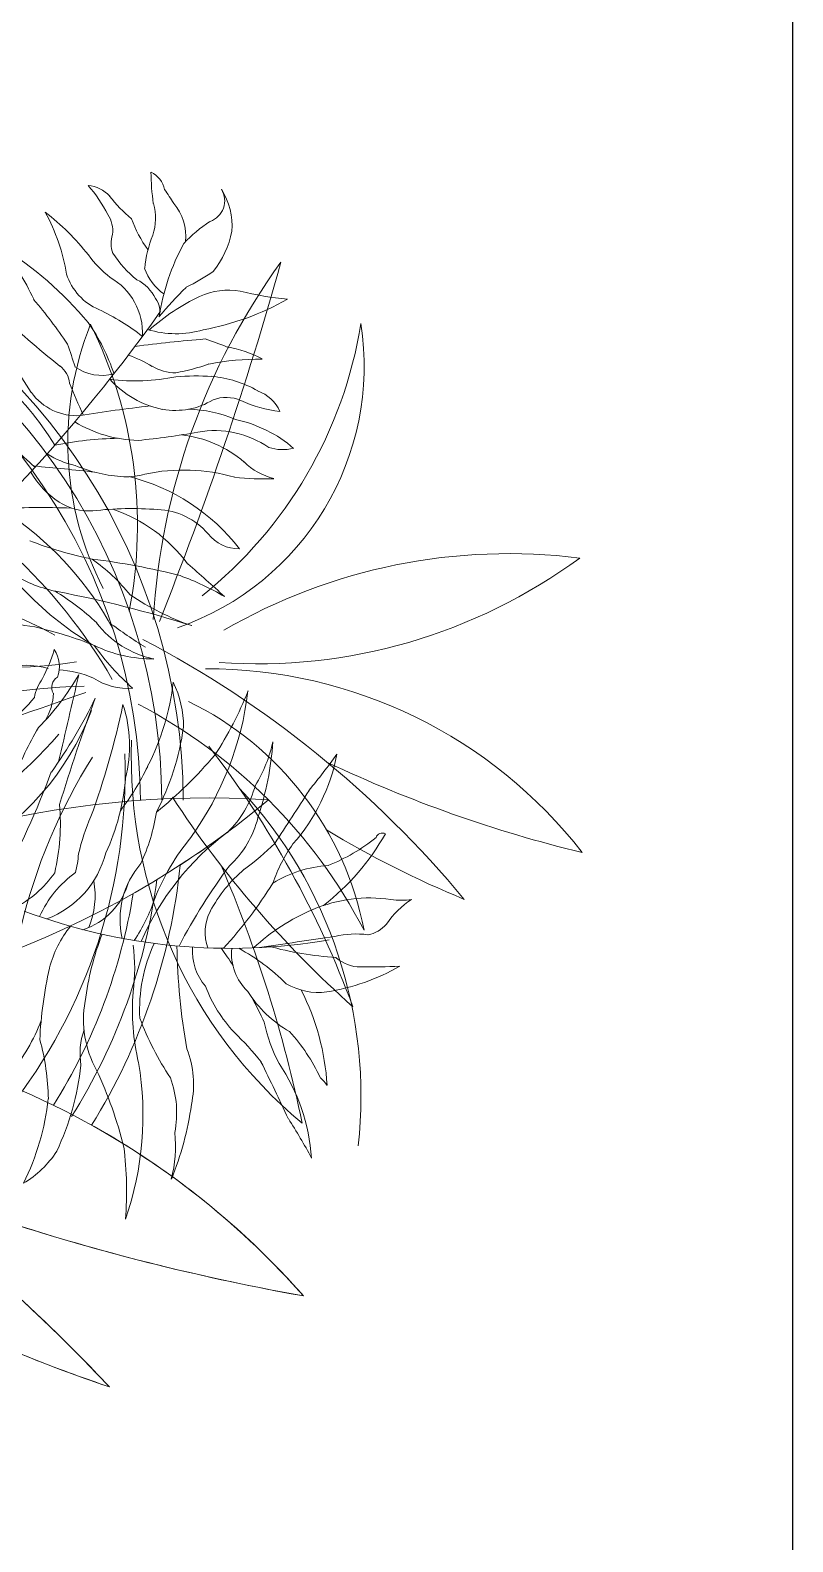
# Model space of a CAD drawing. Header units: inches. Extents: x 484217 to 497210, y -26946 to -21493.
# Drawn here: x 494039.05 to 494053.87, y -23956.63 to -23927.25 of the extents above; entities that cross this region are included whole.
import ezdxf

# ---------------------------------------------------------------- set-up
doc = ezdxf.new("R2010")
doc.units = ezdxf.units.IN
doc.header["$LTSCALE"] = 20
doc.header["$MEASUREMENT"] = 0
for name, color, linetype, lineweight in [('a-wallhatch', 252, 'Continuous', 9), ('BLHATCH', 8, 'Continuous', 5), ('DIM', 6, 'Continuous', 13), ('p', 76, 'Continuous', 5), ('PLANTS', 84, 'Continuous', 13)]:
    doc.layers.add(name, color=color, linetype=linetype, lineweight=lineweight)
doc.layers.add('I-WALL-IN', color=3, linetype='Continuous')

# ---------------------------------------------------------------- blocks, each defined once
blk = doc.blocks.new('A$C443E2A03')
at = {"layer": 'a-wallhatch', "color": 3}
for centre, radius, start, end in [((-213.32, 136.53), 236.56, 339.12223, 28.38411), ((191.76, 109.84), 248.91, 151.96176, 204.27195), ((-712.78, 100.26), 696.45, 358.81832, 10.47152), ((514.34, -62.58), 551.2, 153.83352, 168.92891), ((-499.18, 164.04), 519.07, 344.55438, 1.81574), ((116.08, 249.1), 297, 196.93207, 234.25292), ((-308.53, -85.14), 284.8, 20.11754, 60.44515), ((-78.37, 218.35), 248.91, 291.9575, 344.26769), ((568.19, -414.3), 696.45, 125.75793, 137.41113), ((-237.76, 172), 279.13, 319.68362, 354.56301), ((-430.59, 317), 551.2, 319.76488, 342.39593), ((-125.42, 112.87), 168.73, 318.01556, 11.17181), ((458.06, -220.48), 519.07, 134.41371, 143.33951), ((-154.51, -113.68), 144.89, 43.1229, 122.92455), ((148.01, -268.53), 284.8, 75.7843, 116.11191), ((-174.04, -212.41), 228.17, 62.66846, 105.04358), ((72.62, 266.56), 297, 261.97653, 299.29738), ((28.76, -1883.92), 1860.89, 92.36037, 98.47604), ((-172.91, 302.53), 353.43, 258.14296, 290.7676), ((-309.12, 12.2), 279.13, 317.30933, 352.18873), ((215.78, -198.65), 279.13, 144.04073, 148.72518), ((17.05, -182.59), 144.89, 13.3049, 93.10655), ((7.45, -271.83), 236.81, 103.15124, 140.43729), ((99.27, -148.22), 168.73, 142.37267, 173.46807), ((318.26, 105.23), 353.43, 205.46185, 238.08649), ((-1339.89, -1334.14), 1860.89, 37.75342, 43.86908), ((-190.1, -31.98), 168.73, 300.70053, 353.85678), ((-37.14, -267.4), 228.17, 31.18587, 73.56099), ((-181.76, 45.24), 166.37, 272.28814, 321.45835), ((-209.31, -184.76), 236.81, 355.79216, 33.07821), ((146.67, -86.69), 166.37, 174.7711, 223.94131)]:
    blk.add_arc(centre, radius, start, end, dxfattribs=at)
blk = doc.blocks.new('A$C401931C0')
at = {"layer": 'BLHATCH', "color": 76, "lineweight": 0}
blk.add_arc((447.63, 204.44), 480.85, 158.33763, 163.02636, dxfattribs=at)
at = {"layer": 'p', "lineweight": 5}
for centre, radius, start, end in [((447.63, 204.44), 480.85, 156.18404, 196.51165), ((-464.36, 229.6), 501.44, 342.37627, 19.69712), ((-426.61, -35.32), 420.24, 11.16369, 64.66743), ((808.61, 862.86), 1175.83, 206.15767, 217.81087), ((454.94, 734.11), 876.36, 214.81345, 223.73925), ((-690.01, -593.88), 930.62, 43.44274, 62.79567)]:
    blk.add_arc(centre, radius, start, end, dxfattribs=at)
at = {"layer": 'p', "color": 7, "lineweight": 5}
for radius, start, end in [(319.05, 40.93462, 105.70734), (307.81, 39.85225, 105.70734), (319.05, 111.82462, 137.87289), (319.05, 111.82462, 137.87289), (296.57, 38.40135, 105.70734), (307.81, 113.47454, 138.19588), (296.57, 115.18351, 138.19588)]:
    blk.add_arc((106.35, 48.64), radius, start, end, dxfattribs=at)
at = {"layer": 'p', "color": 76, "lineweight": 5}
for centre, radius, start, end in [((808.61, 862.86), 1175.83, 206.15767, 213.74732), ((-426.61, -35.32), 420.24, 45.15808, 64.66743), ((454.94, 734.11), 876.36, 214.81345, 221.95658), ((-690.01, -593.88), 930.62, 56.89747, 62.79567)]:
    blk.add_arc(centre, radius, start, end, dxfattribs=at)
blk = doc.blocks.new('A$C2680647F')
at = {"layer": 'p', "extrusion": (0, 0, -1), "xscale": 0.8999999999975211, "yscale": 0.8999999999975211, "zscale": -0.9, "rotation": 276.0774682613726}
blk.add_blockref('A$C401931C0', (-29.01, 95.89), dxfattribs=at)
at = {"layer": 'p', "extrusion": (0, 0, -1), "xscale": 0.9000000000014552, "yscale": 0.9000000000014552, "zscale": -0.9}
blk.add_blockref('A$C443E2A03', (310.99, 69.8), dxfattribs=at)
blk = doc.blocks.new('A$C1E297C89')
at = {"layer": 'p', "xscale": 0.1990655999786339, "yscale": 0.1990655999786339, "zscale": 0.1990655999786339, "rotation": 211.2487347795398}
blk.add_blockref('A$C2680647F', (54.93, 92.8), dxfattribs=at)
blk = doc.blocks.new('A$C137A2C16')
at = {"layer": 'PLANTS'}
for centre, radius, start, end in [((63.15, 102.87), 15.53, 137.0502, 158.0098), ((124.47, 93.81), 75.3, 164.8767, 167.0521), ((52.31, 117.71), 6.31, 290.8553, 314.3855), ((61.7, 111.25), 5.35, 158.6303, 174.8899), ((55.6, 109.76), 2.3, 116.9339, 156.4233), ((46.03, 112.5), 10.37, 323.6111, 355.6842), ((53.71, 110.07), 2.7, 166.8666, 208.6631), ((46.95, 111.28), 6.57, 333.436, 354.7368), ((32.64, 96.98), 13.96, 42.8797, 73.1794), ((6.95, 76.58), 44.99, 44.3831, 48.6321), ((37.12, 93.33), 17.64, 50.0213, 73.5749), ((39.55, 107.97), 3.43, 29.2934, 41.7795), ((33.88, 98.71), 13.95, 34.9224, 51.6036), ((65.96, 93.33), 17.64, 106.4251, 129.0596), ((69.2, 98.71), 13.95, 128.3964, 145.0776), ((60.47, 110.15), 0.511, 277.6177, 11.3094), ((53.11, 107.05), 4.66, 159.3737, 197.3533), ((-813.3, 445.96), 929.6, 338.36097, 338.70377), ((74.92, 104.78), 23.9, 170.3807, 182.3795), ((-76.11, -39.32), 187.05, 50.5707, 51.9815), ((91.88, 91.42), 42.74, 157.1658, 187.5184), ((50.3, 114.99), 11.3, 228.8583, 245.2195), ((53.82, 109.3), 8.9, 196.9901, 224.533), ((42.62, 114.75), 14.45, 303.8275, 324.4636), ((49.25, 109.3), 8.9, 315.467, 343.0099), ((24.58, 90.93), 23.04, 30.922, 38.1693), ((35.38, 97.46), 15.61, 15.8262, 31.695), ((65.31, 91.54), 13.96, 87.8964, 118.1961), ((83, 63.9), 44.99, 112.4437, 116.6927), ((25.69, 78.99), 32.52, 48.8216, 52.3259), ((54.44, 114.3), 11.3, 275.8563, 292.2174), ((123.98, -72.66), 187.05, 109.0943, 110.5051), ((53.02, 108.66), 10.49, 214.2046, 235.9382), ((50.8, 105.04), 3.87, 210.8984, 262.2437), ((66.05, 72.26), 32.52, 108.7499, 119.2781), ((25.69, 78.99), 32.52, 41.341, 43.9898), ((70.97, 83.2), 23.04, 122.9064, 130.1538), ((36.46, 78.26), 22.75, 84.8617, 99.1059), ((33.09, 90.98), 9.74, 71.1429, 91.364), ((38.37, 93.76), 7.16, 55.8127, 89.0085), ((49.82, 109.19), 10.49, 285.1376, 306.8712), ((60.13, 93.76), 7.16, 90.9915, 124.1873), ((62.05, 78.26), 22.75, 80.8941, 95.1383), ((65.42, 90.98), 9.74, 88.636, 108.8571), ((35.99, 92.81), 7.39, 56.6398, 88.0584), ((60.53, 141.67), 45.74, 246.6374, 256.0993), ((50.27, 102.22), 3.85, 215.7768, 261.7698), ((37.98, 141.67), 45.74, 284.6732, 293.3626), ((51.71, 102.21), 3.25, 236.4646, 285.2558), ((62.52, 92.81), 7.39, 91.9416, 123.3602), ((31.73, 75.21), 23.04, 67.3277, 96.1665), ((55.69, 113.71), 21.48, 223.2692, 236.3503), ((45.71, 114.12), 19.79, 280.3287, 310.0807), ((66.38, 75.21), 23.04, 83.8335, 112.6723), ((25.01, 70.71), 27.74, 70.2769, 81.1928), ((73.1, 70.71), 27.74, 98.8072, 109.7231), ((89.87, 95.85), 3.36, 153.4386, 184.7937), ((79.79, 93.45), 8.08, 12.1986, 28.9075), ((19.77, 68.39), 31.95, 52.1097, 62.8178), ((48.16, 111.8), 17.09, 243.7545, 261.1928), ((49.94, 111.8), 17.09, 278.8072, 296.2455), ((78.34, 68.39), 31.95, 117.1822, 127.8903), ((104.36, 91.1), 20.69, 164.9839, 172.9376), ((89.05, 96.49), 4.66, 180.3858, 211.5002), ((46.99, 106.89), 11.52, 253.8862, 281.8291), ((81.57, 94.47), 2.83, 165.9659, 219.0879), ((67.56, 85.9), 14.58, 0.8605, 39.4266), ((80.05, 93.01), 6.95, 336.9004, 21.6117), ((79.29, 92.98), 8.67, 358.4928, 14.5448), ((98.65, 94.73), 9.45, 173.6608, 191.6644), ((87.55, 93.52), 2.83, 6.7088, 52.7732), ((44.45, 82.58), 12.38, 69.0217, 84.9186), ((53.66, 82.58), 12.38, 95.0814, 110.9783), ((63.5, 74.73), 19.47, 84.9362, 104.2121), ((63.48, 86.69), 7.64, 51.3389, 76.846), ((-21.73, 40.18), 111.29, 27.5936, 29.4451), ((57.46, 89.23), 18.6, 6.6414, 17.6978), ((77.65, 90.16), 8.38, 353.1575, 27.7091), ((82.14, 91.45), 8.57, 352.6488, 16.319), ((112.32, 80.84), 20.23, 137.6599, 156.3007), ((122.19, 91.25), 25.03, 172.6151, 180.653), ((44.46, 99.15), 7.51, 227.5783, 267.1656), ((53.49, 87.72), 5.06, 92.3064, 149.065), ((51.91, 98.77), 6.15, 243.6565, 298.1797), ((57.75, 78.76), 14.88, 86.2684, 101.3601), ((66.23, 74.87), 17.9, 83.5239, 104.2074), ((92.48, 95.22), 20.03, 186.2704, 200.6559), ((-14.28, 86.21), 87.12, 357.846, 4.4919), ((70.28, 92.97), 13.58, 334.8752, 2.862), ((79.28, 91.12), 8.83, 347.5721, 10.6909), ((86.78, 92.32), 2.66, 325.8422, 10.7826), ((73.42, 98.01), 19.76, 335.8911, 347.2444), ((84.03, 91.4), 8.96, 357.2077, 14.5024), ((35.61, 84.95), 7.64, 110.3065, 135.8136), ((37.08, 73.08), 19.47, 82.9404, 102.2164), ((41.49, 97.44), 5.42, 248.1857, 275.7791), ((46.2, 113.21), 21.66, 264.4005, 277.8018), ((66.04, 73.71), 18.99, 102.7987, 114.3094), ((68.28, 84.37), 11.33, 5.6723, 40.4977), ((75.34, 89.69), 5.02, 348.6331, 36.6298), ((34.35, 72.87), 17.9, 82.9451, 103.6286), ((32.18, 73.33), 17.86, 61.8326, 75.8415), ((55.12, 83.7), 6.97, 91.0629, 146.3405), ((50.38, 84.7), 6.08, 66.5864, 99.3216), ((58.27, 75.12), 15.9, 81.4916, 101.9204), ((60.89, 81.42), 9.42, 58.4755, 91.6604), ((78.98, 88.61), 9.67, 166.3737, 192.9675), ((76.71, 90.76), 7.14, 179.0079, 219.4234), ((25.32, 90.24), 50.63, 353.8916, 1.2871), ((92.79, 87.11), 5.32, 135.6206, 176.8871), ((58, 85.9), 35.34, 5.4395, 8.2439), ((92.06, 91.24), 5.1, 322.8277, 356.9877), ((64.62, 29.5), 59.96, 88.8542, 96.9875), ((71.63, 88.5), 4.69, 162.982, 199.682), ((83.1, 98.47), 18.12, 208.3465, 221.629), ((130.08, 71.19), 47.63, 156.3739, 161.6851), ((71.78, 93.59), 19.13, 342.4102, 350.2514), ((103.63, 82.06), 14.49, 147.0989, 156.9497), ((44.36, 73.13), 15.9, 98.5679, 114.7683), ((46.02, 118.3), 29.73, 259.5083, 269.7128), ((45.67, 96.63), 8.06, 271.4688, 295.8771), ((47.88, 94.77), 7.89, 280.8846, 311.286), ((53.27, 80.8), 8.04, 81.4688, 91.3782), ((54.39, 105.46), 16.71, 270.2642, 280.1251), ((57.7, 91.98), 22.8, 339.7879, 351.7419), ((5.61, 116.93), 91.84, 339.2503, 342.4593), ((100.04, 85.49), 7.15, 150.868, 183.9166), ((108.42, 77.4), 15.3, 132.3502, 140.9106), ((101.12, 82.37), 7.02, 88.6738, 115.3619), ((100.56, 84.51), 4.93, 44.1783, 81.5717), ((102.97, 86.82), 1.59, 45.0257, 147.6567), ((55.62, 80), 7.91, 111.3762, 140.5445), ((52.73, 71.34), 16.03, 72.0539, 90), ((47.94, 231.14), 144.88, 273.8508, 277.0879), ((74.31, 50.41), 37.93, 102.9386, 112.4317), ((63.1, 79.74), 13.56, 22.1632, 38.3418), ((87.51, 84.63), 5.58, 152.4573, 168.3983), ((94.56, 87.19), 7.09, 178.34, 214.8193), ((103.16, 81.71), 14.49, 155.1181, 174.3411), ((93.32, 86.96), 3.12, 165.5814, 198.8231), ((83.39, 98.46), 16.38, 305.4615, 321.0134), ((93.94, 95.72), 11.13, 300.7395, 313.6387), ((60.04, 85.61), 7.3, 349.6967, 10.3033), ((43.16, 82.16), 26.73, 359.4537, 9.2096), ((54.84, 76.77), 18.9, 18.3682, 30.0371), ((94.07, 84.27), 9.4, 168.4096, 198.0059), ((-4.68, 118.86), 97.72, 337.6172, 340.6297), ((78.26, 116.29), 34.48, 297.1534, 302.0101), ((95.19, 102.51), 16.94, 265.9617, 285.1845), ((99.3, 82.53), 3.76, 36.8895, 82.4726), ((66.63, 30.11), 55.76, 96.9922, 106.2761), ((121.64, -325457.77), 325543.59, 90.0095798, 90.0107238), ((72.58, 68.01), 18.59, 106.7834, 121.7675), ((139.51, -24.67), 119.16, 112.2314, 129.9934), ((92.24, 83.93), 10.36, 169.8769, 190.1231), ((83.8, 83.59), 6.97, 3.8985, 19.796), ((94.1, 84.17), 1.45, 38.1528, 93.9155), ((93.34, 82.73), 3.01, 13.132, 50.8706), ((99.33, 87.08), 3.92, 202.6204, 237.1923), ((64.69, 80.22), 4.17, 78.991, 108.1996), ((66.07, 84.91), 0.842, 225.8888, 317.1217), ((67.01, 82.26), 2.1, 41.151, 98.8811), ((103.64, 84.1), 27.99, 178.4521, 188.1824), ((82.96, 82.93), 4.03, 163.1811, 199.9147), ((61.27, 90.47), 24.11, 335.1144, 346.1823), ((91.5, 80.14), 4.69, 16.6571, 79.7388), ((76.93, 77.64), 16.97, 12.1696, 24.8168), ((78.78, 61.26), 33.27, 42.9023, 44.9955), ((102.3, 82.19), 1.92, 14.08, 63.6481), ((56.75, 102.18), 19.33, 275.8266, 288.1974), ((69.68, 73.14), 11, 115.9075, 129.3333), ((65.07, 86.21), 3.18, 266.3865, 293.6303), ((69.31, 71.51), 12.16, 93.3666, 104.1265), ((61.82, 83.15), 5.34, 341.0618, 4.2357), ((83, 82.61), 10.23, 178.2104, 197.7264), ((-272.69, 127.16), 357.25, 352.279, 352.9991), ((92.25, 81.76), 3.45, 152.5243, 202.1632), ((81.69, 71.04), 14.42, 41.8876, 58.6443), ((104.06, 87.3), 8.71, 206.5046, 223.6257), ((98.34, 92.62), 8.9, 262.707, 278.8133), ((105.06, 89.16), 8.45, 220.0882, 237.5004), ((100.01, 79.7), 4.14, 61.7542, 94.2898), ((108.81, 101.39), 19.31, 249.2247, 256.0621), ((87.34, 80.2), 17.53, 174.4287, 193.6455), ((17.82, 94.38), 62.26, 343.974, 349.0239), ((87.78, 81.96), 5.74, 178.5314, 200.7309), ((116.33, 121.24), 49.86, 232.1941, 235.0958), ((110.04, 86.79), 10.64, 206.5614, 218.9008), ((85.29, 83.82), 6.52, 200.2796, 226.9777), ((89.56, 80.46), 4.06, 163.023, 221.2966), ((70.63, 64.27), 27.27, 19.0683, 36.9599), ((97.69, 81.97), 4.24, 190.2076, 239.0322), ((103.8, 85.15), 8.62, 205.1114, 220.3509), ((98.93, 83.13), 2.19, 237.4362, 274.1167), ((98.86, 78.8), 2.16, 43.628, 83.7679), ((68.23, 65.16), 21.27, 28.0792, 45.4774), ((87.28, 78.72), 1.71, 22.2124, 72.2817), ((-657.75, -1160.01), 1447.93, 58.88143, 58.95057), ((64.08, 54.84), 36.21, 36.5481, 43.0393), ((82.87, 68.08), 18.39, 24.7837, 38.6554), ((93.65, 72.28), 10.49, 35.6721, 49.7993), ((99.72, 78.72), 2.48, 352.6112, 34.3761), ((91.98, 84.48), 11.91, 205.8618, 226.8837), ((156.93, 112.02), 75.5, 205.6257, 210.173), ((151.48, 139.12), 89.35, 223.3589, 229.9052), ((89.86, 64.83), 14.64, 48.499, 67.3076), ((82.14, 62.15), 18.03, 37.7206, 52.2703)]:
    blk.add_arc(centre, radius, start, end, dxfattribs=at)

msp = doc.modelspace()

# ---------------------------------------------------------------- linework, layer by layer
at = {"layer": 'I-WALL-IN'}
msp.add_line((494053.872, -24070.91, 6.93), (494053.872, -23827.348, 6.93), dxfattribs=at)

# ---------------------------------------------------------------- block references
at = {"layer": 'DIM', "ltscale": 10000, "xscale": 0.2073600001732157, "yscale": 0.2073600001732157, "zscale": 0.2073600001732157, "rotation": 350.8604527276963}
msp.add_blockref('A$C1E297C89', (494014.842, -23959.648, 6.93), dxfattribs=at)
at = {"layer": 'PLANTS', "xscale": -0.266257615534413, "yscale": 0.2662576154863927, "zscale": 0.2662576154888036, "rotation": 256.9354429759433}
msp.add_blockref('A$C137A2C16', (494013.688, -23952.045, 6.93), dxfattribs=at)

doc.saveas('drawing.dxf')
